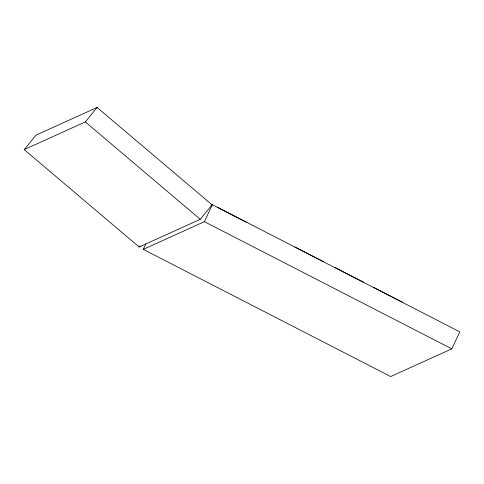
<?xml version="1.0" encoding="UTF-8"?>
<svg xmlns="http://www.w3.org/2000/svg" width="484" height="484" viewBox="0 0 484 484"><rect width="100%" height="100%" fill="white"/><g stroke="black" fill="none" stroke-linecap="round" stroke-linejoin="round"><path stroke-width="0.73" d="M211.018 205.295L212.391 204.672L459.8 331.855L451.802 348.855L390.679 376.552L143.276 249.369L145.835 243.93M143.276 249.369L204.393 221.672L212.391 204.672M24.2 149.617L35.979 135.145L97.096 107.448L212.059 204.841L200.279 219.312L139.162 247.009L24.2 149.617L85.317 121.926L97.096 107.448M139.162 247.009L140.106 245.848M335.073 267.549L363.635 282.233M294.847 246.979L323.409 261.662M373.884 287.52L402.446 302.204M217.697 207.503L246.265 222.186M204.393 221.672L451.802 348.855M85.317 121.926L200.279 219.312"/></g></svg>
